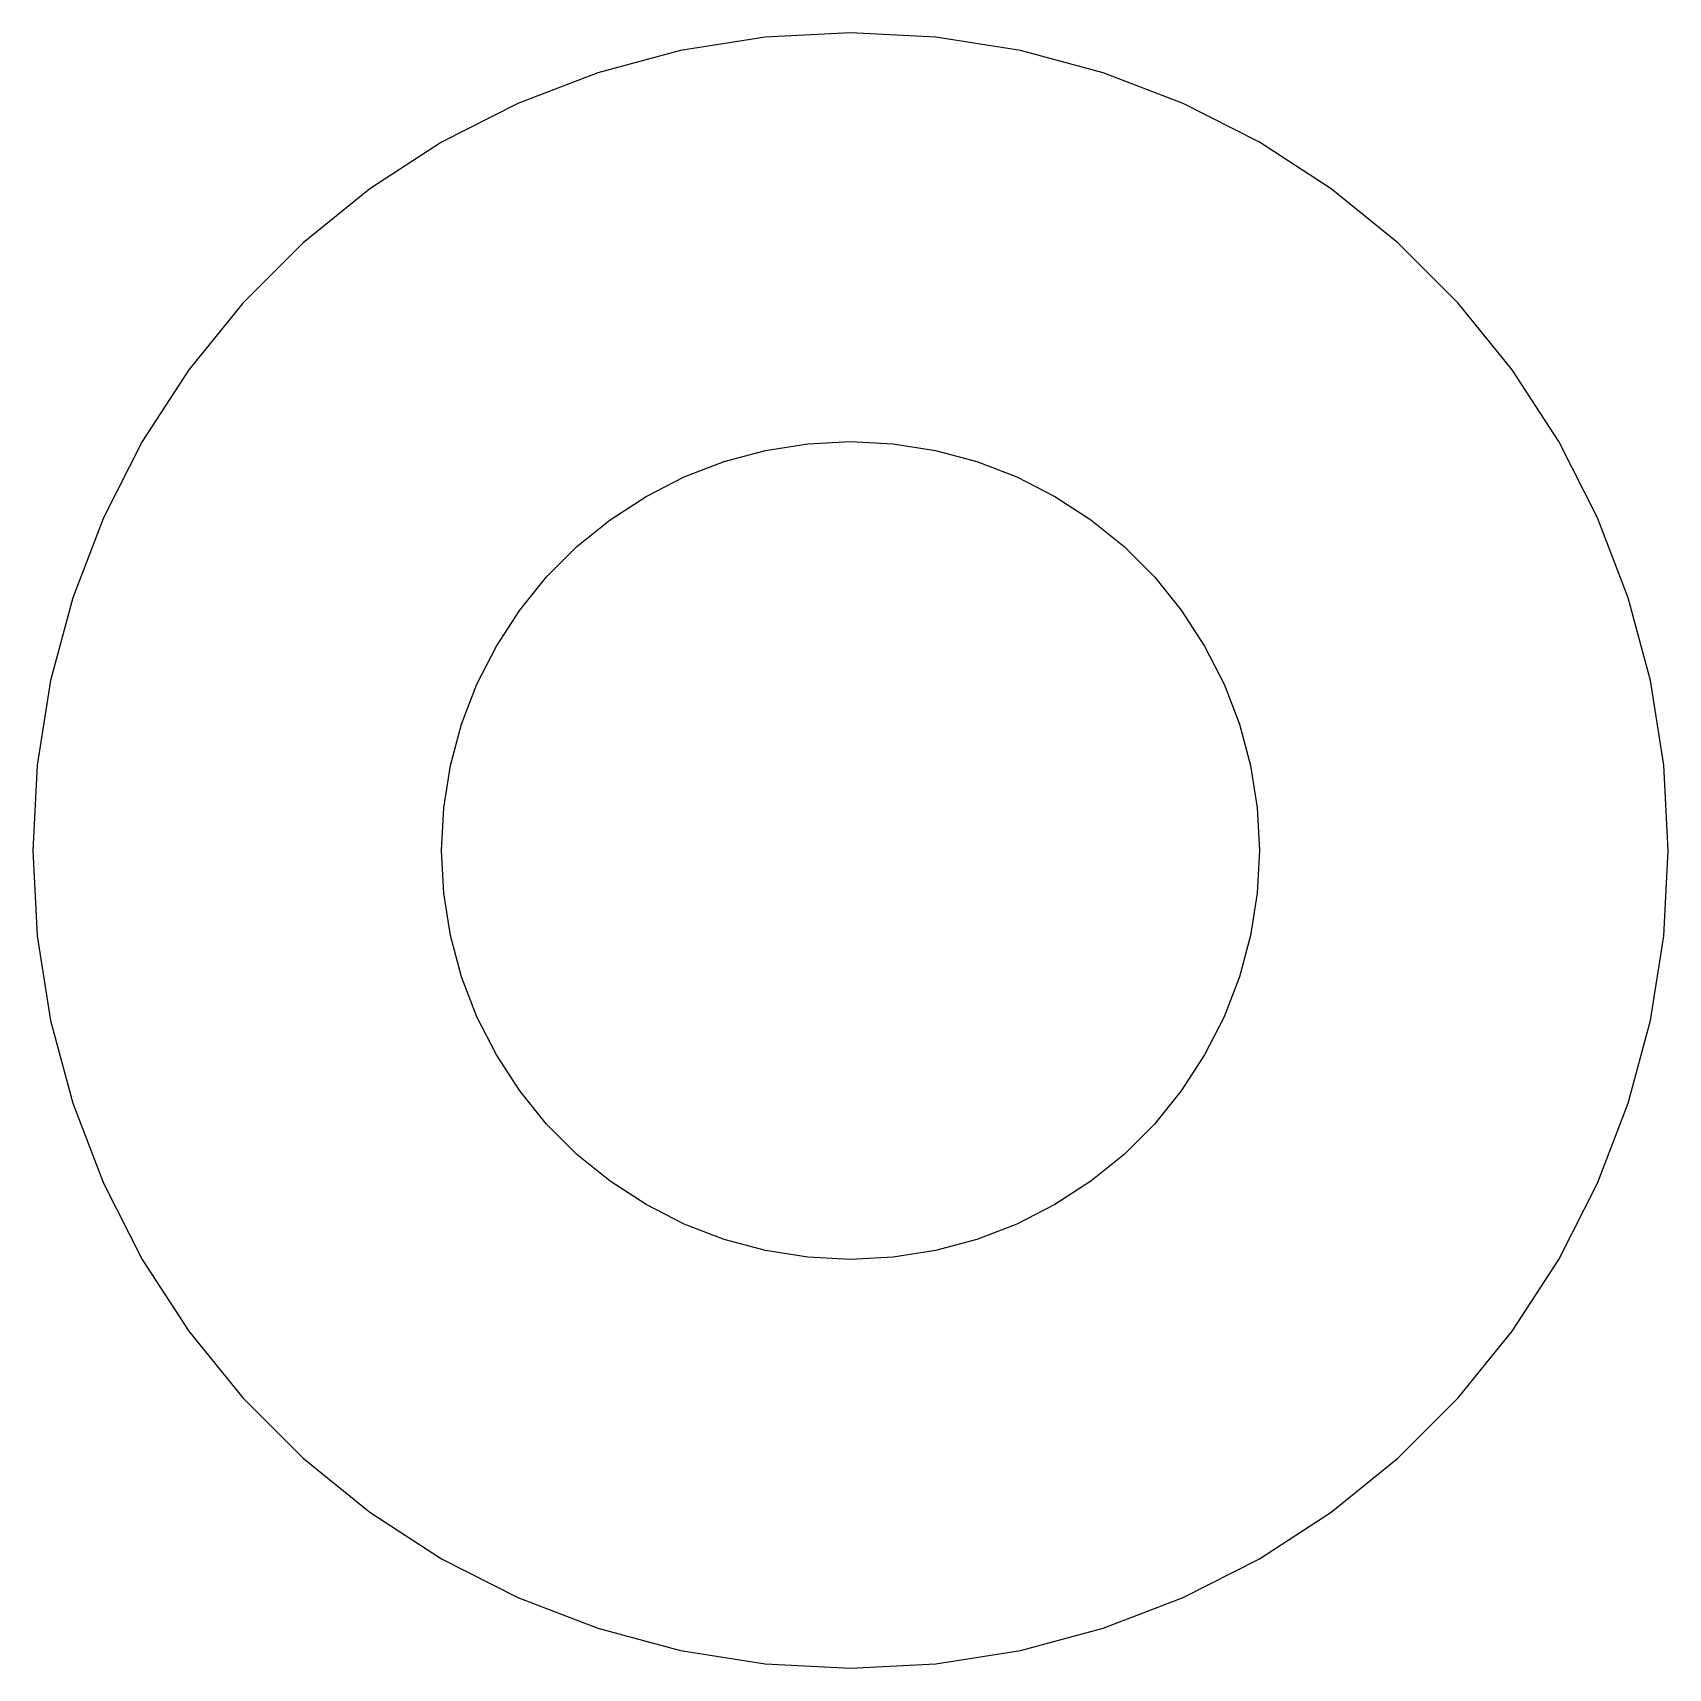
# Model space of a CAD drawing. Header units: metres. Extents: x -60 to 60, y -60 to 60.
import ezdxf

# ---------------------------------------------------------------- set-up
doc = ezdxf.new("R2010")
doc.units = ezdxf.units.M

msp = doc.modelspace()

# ---------------------------------------------------------------- linework, layer by layer
for p, q in [((0, 60), (-6.2717, 59.6713)), ((6.2717, 59.6713), (0, 60)), ((-6.2717, 59.6713), (-12.4747, 58.6888)), ((12.4747, 58.6888), (6.2717, 59.6713)), ((-12.4747, 58.6888), (-18.541, 57.0634)), ((18.541, 57.0634), (12.4747, 58.6888)), ((-18.541, 57.0634), (-24.4042, 54.8127)), ((24.4042, 54.8127), (18.541, 57.0634)), ((-24.4042, 54.8127), (-30, 51.9615)), ((30, 51.9615), (24.4042, 54.8127)), ((-30, 51.9615), (-35.2671, 48.541)), ((35.2671, 48.541), (30, 51.9615)), ((-35.2671, 48.541), (-40.1478, 44.5887)), ((40.1478, 44.5887), (35.2671, 48.541)), ((-40.1478, 44.5887), (-44.5887, 40.1478)), ((44.5887, 40.1478), (40.1478, 44.5887)), ((-44.5887, 40.1478), (-48.541, 35.2671)), ((48.541, 35.2671), (44.5887, 40.1478)), ((-48.541, 35.2671), (-51.9615, 30)), ((51.9615, 30), (48.541, 35.2671)), ((-51.9615, 30), (-54.8127, 24.4042)), ((-3.13585, 29.8356), (0, 30)), ((0, 30), (3.13585, 29.8356)), ((54.8127, 24.4042), (51.9615, 30)), ((-9.27051, 28.5317), (-6.23735, 29.3444)), ((-6.23735, 29.3444), (-3.13585, 29.8356)), ((3.13585, 29.8356), (6.23735, 29.3444)), ((6.23735, 29.3444), (9.27051, 28.5317)), ((-12.2021, 27.4064), (-9.27051, 28.5317)), ((9.27051, 28.5317), (12.2021, 27.4064)), ((-15, 25.9808), (-12.2021, 27.4064)), ((12.2021, 27.4064), (15, 25.9808)), ((-17.6335, 24.2705), (-15, 25.9808)), ((15, 25.9808), (17.6335, 24.2705)), ((-54.8127, 24.4042), (-57.0634, 18.541)), ((-20.0739, 22.2943), (-17.6335, 24.2705)), ((17.6335, 24.2705), (20.0739, 22.2943)), ((57.0634, 18.541), (54.8127, 24.4042)), ((-22.2943, 20.0739), (-20.0739, 22.2943)), ((20.0739, 22.2943), (22.2943, 20.0739)), ((-24.2705, 17.6335), (-22.2943, 20.0739)), ((22.2943, 20.0739), (24.2705, 17.6335)), ((-57.0634, 18.541), (-58.6888, 12.4747)), ((58.6888, 12.4747), (57.0634, 18.541)), ((-25.9808, 15), (-24.2705, 17.6335)), ((24.2705, 17.6335), (25.9808, 15)), ((-27.4064, 12.2021), (-25.9808, 15)), ((25.9808, 15), (27.4064, 12.2021)), ((-58.6888, 12.4747), (-59.6713, 6.2717)), ((-28.5317, 9.27051), (-27.4064, 12.2021)), ((27.4064, 12.2021), (28.5317, 9.27051)), ((59.6713, 6.2717), (58.6888, 12.4747)), ((-29.3444, 6.23735), (-28.5317, 9.27051)), ((28.5317, 9.27051), (29.3444, 6.23735)), ((-59.6713, 6.2717), (-60, 0)), ((-29.8356, 3.13585), (-29.3444, 6.23735)), ((29.3444, 6.23735), (29.8356, 3.13585)), ((60, 0), (59.6713, 6.2717)), ((-30, 0), (-29.8356, 3.13585)), ((29.8356, 3.13585), (30, 0)), ((-60, 0), (-59.6713, -6.2717)), ((-29.8356, -3.13585), (-30, 0)), ((30, 0), (29.8356, -3.13585)), ((59.6713, -6.2717), (60, 0)), ((-29.3444, -6.23735), (-29.8356, -3.13585)), ((29.8356, -3.13585), (29.3444, -6.23735)), ((-59.6713, -6.2717), (-58.6888, -12.4747)), ((-28.5317, -9.27051), (-29.3444, -6.23735)), ((29.3444, -6.23735), (28.5317, -9.27051)), ((58.6888, -12.4747), (59.6713, -6.2717)), ((-27.4064, -12.2021), (-28.5317, -9.27051)), ((28.5317, -9.27051), (27.4064, -12.2021)), ((-58.6888, -12.4747), (-57.0634, -18.541)), ((-25.9808, -15), (-27.4064, -12.2021)), ((27.4064, -12.2021), (25.9808, -15)), ((57.0634, -18.541), (58.6888, -12.4747)), ((-24.2705, -17.6335), (-25.9808, -15)), ((25.9808, -15), (24.2705, -17.6335)), ((-22.2943, -20.0739), (-24.2705, -17.6335)), ((24.2705, -17.6335), (22.2943, -20.0739)), ((-57.0634, -18.541), (-54.8127, -24.4042)), ((54.8127, -24.4042), (57.0634, -18.541)), ((-20.0739, -22.2943), (-22.2943, -20.0739)), ((22.2943, -20.0739), (20.0739, -22.2943)), ((-17.6335, -24.2705), (-20.0739, -22.2943)), ((20.0739, -22.2943), (17.6335, -24.2705)), ((-54.8127, -24.4042), (-51.9615, -30)), ((-15, -25.9808), (-17.6335, -24.2705)), ((17.6335, -24.2705), (15, -25.9808)), ((51.9615, -30), (54.8127, -24.4042)), ((-12.2021, -27.4064), (-15, -25.9808)), ((15, -25.9808), (12.2021, -27.4064)), ((-9.27051, -28.5317), (-12.2021, -27.4064)), ((12.2021, -27.4064), (9.27051, -28.5317)), ((-6.23735, -29.3444), (-9.27051, -28.5317)), ((9.27051, -28.5317), (6.23735, -29.3444)), ((-51.9615, -30), (-48.541, -35.2671)), ((-3.13585, -29.8356), (-6.23735, -29.3444)), ((0, -30), (-3.13585, -29.8356)), ((3.13585, -29.8356), (0, -30)), ((6.23735, -29.3444), (3.13585, -29.8356)), ((48.541, -35.2671), (51.9615, -30)), ((-48.541, -35.2671), (-44.5887, -40.1478)), ((44.5887, -40.1478), (48.541, -35.2671)), ((-44.5887, -40.1478), (-40.1478, -44.5887)), ((40.1478, -44.5887), (44.5887, -40.1478)), ((-40.1478, -44.5887), (-35.2671, -48.541)), ((35.2671, -48.541), (40.1478, -44.5887)), ((-35.2671, -48.541), (-30, -51.9615)), ((30, -51.9615), (35.2671, -48.541)), ((-30, -51.9615), (-24.4042, -54.8127)), ((24.4042, -54.8127), (30, -51.9615)), ((-24.4042, -54.8127), (-18.541, -57.0634)), ((18.541, -57.0634), (24.4042, -54.8127)), ((-18.541, -57.0634), (-12.4747, -58.6888)), ((12.4747, -58.6888), (18.541, -57.0634)), ((-12.4747, -58.6888), (-6.2717, -59.6713)), ((6.2717, -59.6713), (12.4747, -58.6888)), ((-6.2717, -59.6713), (0, -60)), ((0, -60), (6.2717, -59.6713))]:
    msp.add_line(p, q)

doc.saveas('drawing.dxf')
